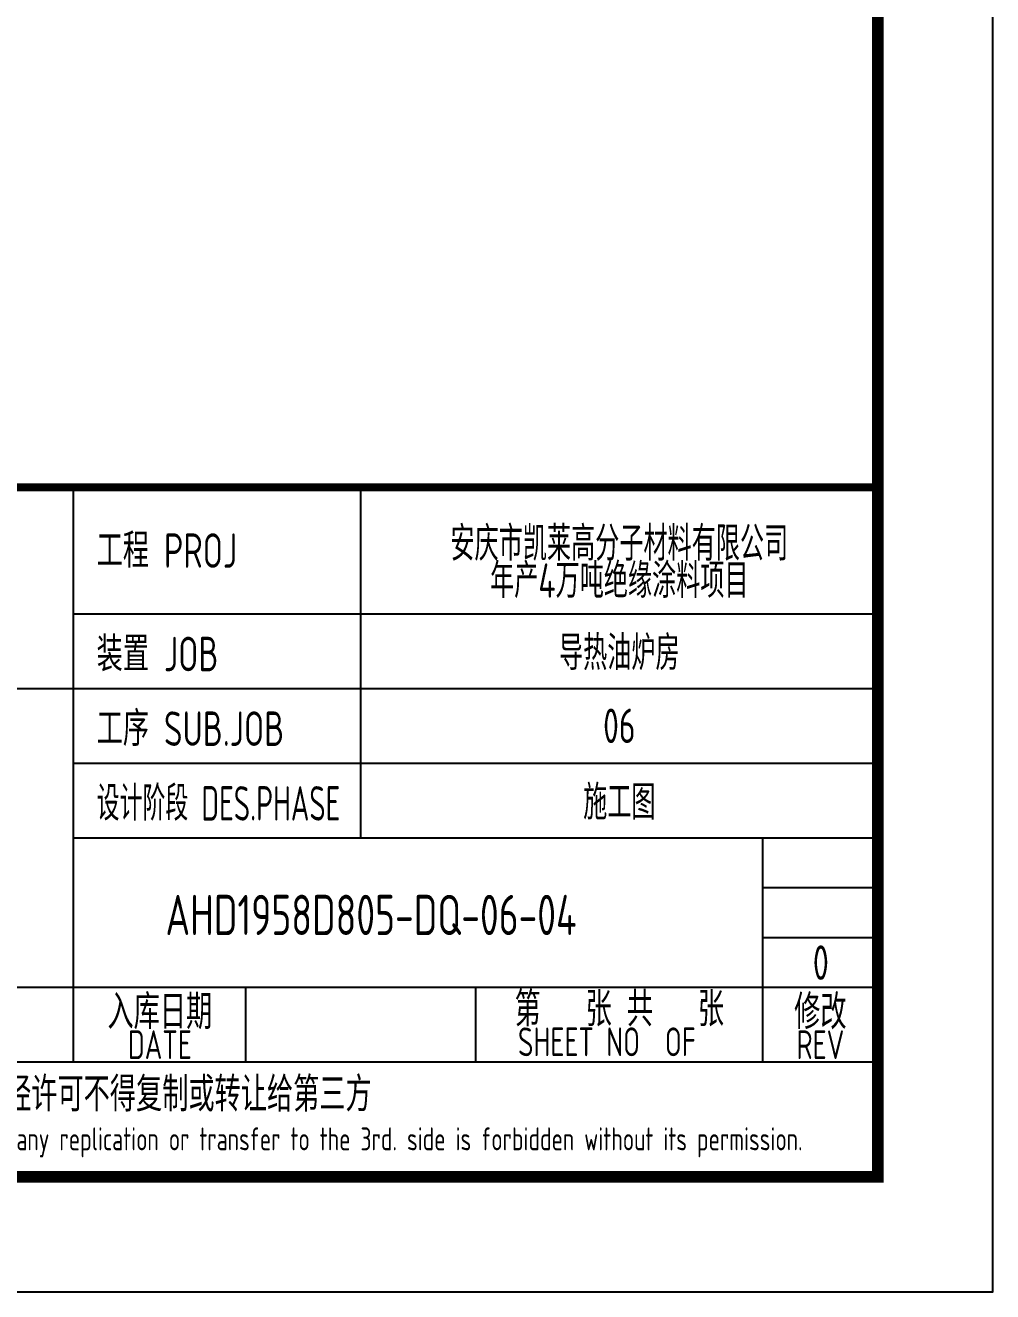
# Model space of a CAD drawing. Extents: x 4981409 to 5298492, y -444687 to -298607.
# Drawn here: x 5275068 to 5283489, y -430054 to -419032 of the extents above; entities that cross this region are included whole.
import ezdxf
from ezdxf.enums import TextEntityAlignment as Align

# ---------------------------------------------------------------- set-up
doc = ezdxf.new("R2010")
doc.units = 0
doc.header["$LTSCALE"] = 1000
doc.header["$MEASUREMENT"] = 0
doc.layers.get('0').update_dxf_attribs({"linetype": 'CONTINUOUS'})
doc.layers.add('AXIS', color=3, linetype='CONTINUOUS')
doc.layers.add('PUB_TITLE', color=4, linetype='CONTINUOUS')
doc.styles.add('AHD', font='sceie.shx', dxfattribs={"width": 0.7, "bigfont": 'sceic.shx'})
doc.styles.add('sceie', font='sceie.shx', dxfattribs={"width": 0.7, "bigfont": 'sceic.shx'})
doc.styles.add('TSSD_Rein', font='Tssdeng.shx', dxfattribs={"width": 0.7, "bigfont": 'hztxt.shx'})

msp = doc.modelspace()

# ---------------------------------------------------------------- linework, layer by layer
for p, q in [((5275488.7, -428054), (5275488.7, -423054)), ((5277988.7, -426104), (5277988.7, -423054)), ((5282488.7, -429054), (5282488.7, -423054)), ((5275488.7, -424154), (5282488.7, -424154)), ((5264488.7, -424804), (5282488.7, -424804)), ((5275488.7, -425454), (5282488.7, -425454)), ((5275488.7, -426104), (5282488.7, -426104)), ((5281488.7, -428054), (5281488.7, -426104)), ((5281488.7, -426537.3), (5282488.7, -426537.3)), ((5281488.7, -426970.7), (5282488.7, -426970.7)), ((5264488.7, -427404), (5282488.7, -427404)), ((5276988.7, -428054), (5276988.7, -427404)), ((5278988.7, -428054), (5278988.7, -427404)), ((5264488.7, -428054), (5282488.7, -428054)), ((5264488.7, -429054), (5282488.7, -429054))]:
    msp.add_line(p, q)
msp.add_lwpolyline([(5282488.7, -423054, 70, 70, 0), (5264488.7, -423054, 70, 70, 0), (5264488.7, -429054, 0, 0, 0)], format="xyseb")
at = {"layer": 'PUB_TITLE', "color": 4}
msp.add_lwpolyline([(5199388.7, -430054), (5283488.7, -430054), (5283488.7, -370654), (5199388.7, -370654)], close=True, dxfattribs=at)
at = {"layer": 'PUB_TITLE', "color": 4, "const_width": 100}
msp.add_lwpolyline([(5201888.7, -429054), (5282488.7, -429054), (5282488.7, -371654), (5201888.7, -371654)], close=True, dxfattribs=at)

# ---------------------------------------------------------------- texts
at = {"style": 'AHD'}
for s, width, p in [('工程 PROJ', 0.8, (5275688.7, -423754)), ('工程 PROJ', 0.8, (5275688.7, -423754)), ('装置 JOB', 0.8, (5275688.7, -424654)), ('装置 JOB', 0.8, (5275688.7, -424654)), ('工序 SUB.JOB', 0.8, (5275688.7, -425304)), ('工序 SUB.JOB', 0.8, (5275688.7, -425304)), ('设计阶段 DES.PHASE', 0.7, (5275688.7, -425954)), ('设计阶段 DES.PHASE', 0.7, (5275688.7, -425954))]:
    msp.add_text(s, height=300, dxfattribs=dict(at, width=width)).set_placement(p)
at = {"style": 'AHD', "width": 0.8}
for s, height, p in [('第   张 共   张', 300, (5280238.7, -427579)), ('入库日期', 300, (5276238.7, -427604)), ('入库日期', 300, (5276238.7, -427604)), ('修改', 300, (5281988.7, -427604)), ('修改', 300, (5281988.7, -427604)), ('DATE', 250, (5276238.7, -427904)), ('DATE', 250, (5276238.7, -427904)), ('SHEET NO  OF  ', 250, (5280238.7, -427879)), ('SHEET NO  OF  ', 250, (5280238.7, -427879)), ('REV', 250, (5281988.7, -427904)), ('REV', 250, (5281988.7, -427904)), ('本文件专有权属安徽华东化工医药工程有限责任公司所有,未经许可不得复制或转让给第三方', 300, (5273488.7, -428354)), ('本文件专有权属安徽华东化工医药工程有限责任公司所有,未经许可不得复制或转让给第三方', 300, (5273488.7, -428354)), ('The proprietary right of this document belongs to Anhui Huadong Chemical And Medical Engineering  Co.,Ltd.  and any replication or transfer to the 3rd. side is forbidden without its permission. ', 200, (5273488.7, -428754)), ('The proprietary right of this document belongs to Anhui Huadong Chemical And Medical Engineering  Co.,Ltd.  and any replication or transfer to the 3rd. side is forbidden without its permission. ', 200, (5273488.7, -428754))]:
    msp.add_text(s, height=height, dxfattribs=at).set_placement(p, align=Align.MIDDLE)
at = {"width": 0.8}
for tag, text, height, style, p in [('AHD1958D805-DQ-06-04', '200320-02-040', 350, 'sceie', (5278077.4, -426774.8)), ('0', '0', 300, 'AHD', (5281992.8, -427190.1)), ('0', '0', 300, 'AHD', (5281992.8, -427190.1))]:
    msp.add_attdef(tag, text=text, height=height, dxfattribs=dict(at, style=style)).set_placement(p, align=Align.MIDDLE)
at = {"layer": 'AXIS', "style": 'TSSD_Rein', "width": 0.7}
for s, p in [('安庆市凯莱高分子材料有限公司', (5280238.7, -423526.4)), ('年产4万吨绝缘涂料项目', (5280238.7, -423849.4)), ('导热油炉房', (5280238.7, -424479)), ('06', (5280238.7, -425129)), ('施工图', (5280238.7, -425779))]:
    msp.add_text(s, height=300, dxfattribs=at).set_placement(p, align=Align.MIDDLE)

doc.saveas('drawing.dxf')
